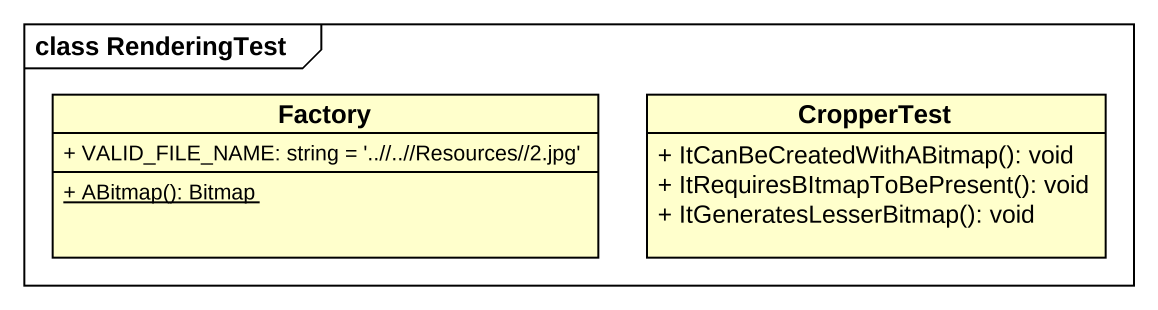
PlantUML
@startuml
mainframe class RenderingTest
hide circle
hide empty members
skinparam classAttributeIconSize 0
class Factory {
  + VALID_FILE_NAME: string = '..~//..~//Resources~//2.jpg'
  {static} + ABitmap(): Bitmap
}
class CropperTest {
  + ItCanBeCreatedWithABitmap(): void
  + ItRequiresBItmapToBePresent(): void
  + ItGeneratesLesserBitmap(): void
}
@enduml
